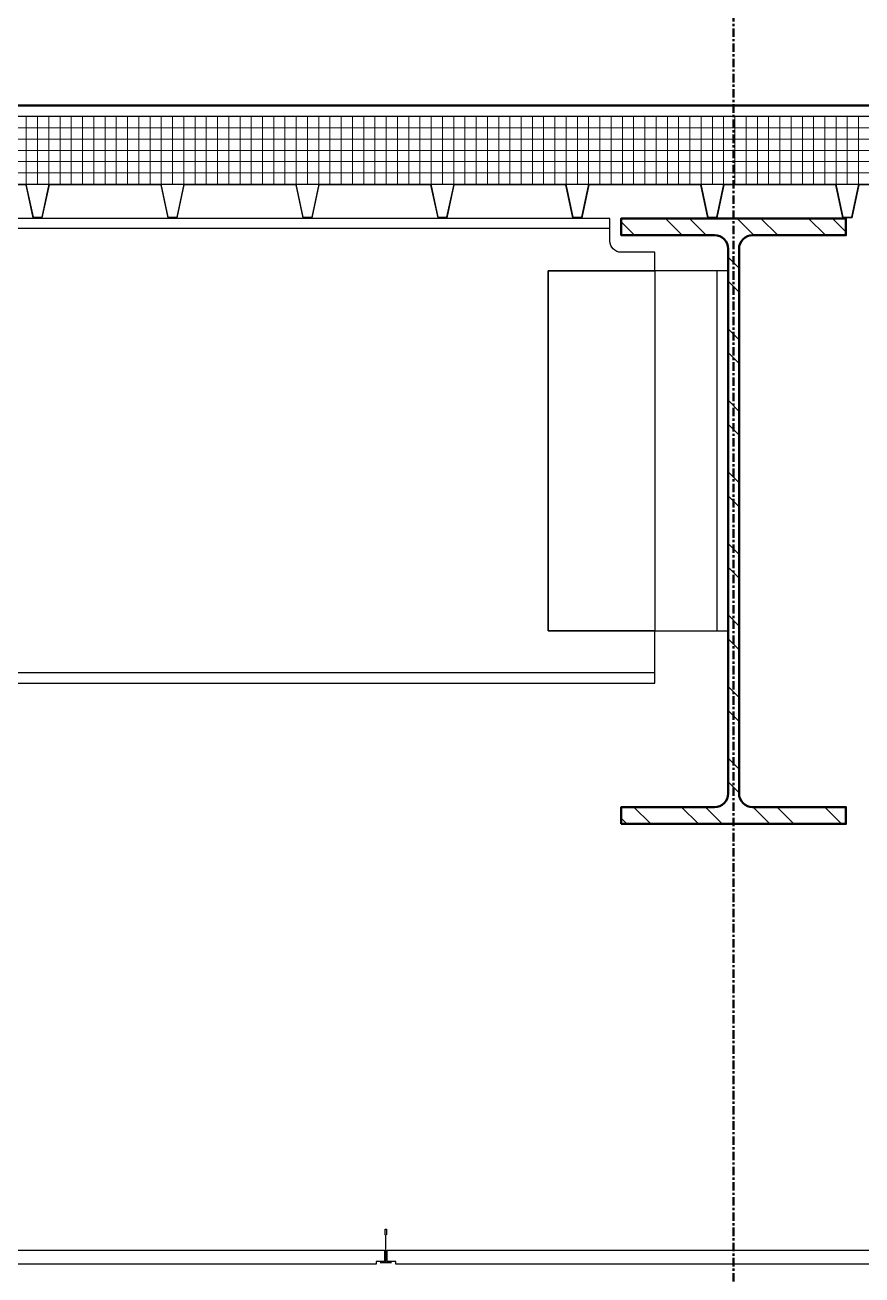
# Model space of a CAD drawing. Header units: inches. Extents: x 3850 to 5846, y -3 to 909.
# Drawn here: x 4728.8 to 4766, y 676.5 to 732.1 of the extents above; entities that cross this region are included whole.
import ezdxf

# ---------------------------------------------------------------- set-up
doc = ezdxf.new("R2010")
doc.units = ezdxf.units.IN
doc.header["$LTSCALE"] = 0.5
doc.header["$MEASUREMENT"] = 0
doc.linetypes.add('CENTER2', pattern=[1.125, 0.75, -0.125, 0.125, -0.125])
doc.layers.get('0').update_dxf_attribs({"lineweight": 18})
for name, color, linetype, lineweight in [('A-Detl-Medm', 31, 'Continuous', 25), ('A-Detl-Patt', 190, 'Continuous', 18), ('A-Detl-Thin', 150, 'Continuous', 18), ('A-Detl-Wide', 213, 'Continuous', 50)]:
    doc.layers.add(name, color=color, linetype=linetype, lineweight=lineweight)

# ---------------------------------------------------------------- blocks, each defined once
blk = doc.blocks.new('*U58')
at = {"layer": 'A-Detl-Patt'}
h = blk.add_hatch(dxfattribs=at)
h.set_pattern_fill('ANSI32', color=256, scale=6, style=0)
h.set_pattern_definition([(45, (0, -13.46), (-1.591, 1.591), []), (45, (1.0607, -13.46), (-1.591, 1.591), [])])
edge = h.paths.add_edge_path()
edge.add_line((4.995, -26.92), (4.995, -26.175))
edge.add_line((4.995, -26.175), (0.845, -26.175))
edge.add_arc((0.845, -25.575), 0.6, 180, 270, ccw=False)
edge.add_line((0.245, -25.575), (0.245, -1.345))
edge.add_arc((0.845, -1.345), 0.6, 90, 180, ccw=False)
edge.add_line((0.845, -0.745), (4.995, -0.745))
edge.add_line((4.995, -0.745), (4.995, 0))
edge.add_line((4.995, 0), (-4.995, 0))
edge.add_line((-4.995, 0), (-4.995, -0.745))
edge.add_line((-4.995, -0.745), (-0.845, -0.745))
edge.add_arc((-0.845, -1.345), 0.6, 0, 90, ccw=False)
edge.add_line((-0.245, -1.345), (-0.245, -25.575))
edge.add_arc((-0.845, -25.575), 0.6, -90, 0, ccw=False)
edge.add_line((-0.845, -26.175), (-4.995, -26.175))
edge.add_line((-4.995, -26.175), (-4.995, -26.92))
edge.add_line((-4.995, -26.92), (4.995, -26.92))
at = {"color": 0, "linetype": 'ByBlock'}
blk.add_lwpolyline([(4.995, -26.92), (4.995, -26.175), (0.845, -26.175, -0.414214), (0.245, -25.575), (0.245, -1.345, -0.414214), (0.845, -0.745), (4.995, -0.745), (4.995, 0), (-4.995, 0), (-4.995, -0.745), (-0.845, -0.745, -0.414214), (-0.245, -1.345), (-0.245, -25.575, -0.414214), (-0.845, -26.175), (-4.995, -26.175), (-4.995, -26.92)], format="xyb", close=True, dxfattribs=at)

msp = doc.modelspace()

# ---------------------------------------------------------------- hatches: boundary and pattern name
at = {"layer": 'A-Detl-Patt'}
h = msp.add_hatch(dxfattribs=at)
h.set_pattern_fill('ANSI37', color=256, scale=4, angle=225, style=0)
h.set_pattern_definition([(270, (4793.8774, 728.0299), (0.5, -1e-16), []), (360, (4793.8774, 728.0299), (1e-16, 0.5), [])])
h.paths.add_polyline_path([(4793.87742, 728.02988), (4657.3194, 728.02988), (4657.3194, 725.02988), (4793.87742, 725.02988)])

# ---------------------------------------------------------------- linework, layer by layer
at = {"layer": 'A-Detl-Medm'}
for p, q in [((4754.82474, 723.04995), (4657.3194, 723.04995)), ((4756.82474, 721.16995), (4756.82474, 705.16995)), ((4759.57474, 721.16995), (4759.57474, 705.16995)), ((4756.82474, 703.28995), (4657.3194, 703.28995)), ((4745.11397, 677.06248), (4744.61397, 677.06248))]:
    msp.add_line(p, q, dxfattribs=at)
for points in [[(4793.87742, 728.02988), (4657.3194, 728.02988), (4657.3194, 725.02988), (4793.87742, 725.02988)], [(4752.07474, 721.16995), (4752.07474, 705.16995), (4760.07474, 705.16995), (4760.07474, 721.16995)], [(4720.92647, 677.62498), (4744.80147, 677.62498), (4744.80147, 677.12798), (4744.42647, 677.12798), (4744.42647, 676.99998), (4721.30147, 676.99998), (4721.30147, 677.12798), (4720.92647, 677.12798)], [(4744.92647, 677.62498), (4768.80147, 677.62498), (4768.80147, 677.12798), (4768.42647, 677.12798), (4768.42647, 676.99998), (4745.30147, 676.99998), (4745.30147, 677.12798), (4744.92647, 677.12798)]]:
    msp.add_lwpolyline(points, close=True, dxfattribs=at)
msp.add_lwpolyline([(4754.82474, 702.83995), (4756.82474, 702.83995), (4756.82474, 705.16995), (4752.07474, 705.16995), (4752.07474, 721.16995), (4756.82474, 721.16995), (4756.82474, 721.99995), (4755.32474, 721.99995, -0.41421356), (4754.82474, 722.49995), (4754.82474, 723.49995), (4657.3194, 723.49995), (4657.3194, 702.83995), (4754.82474, 702.83995)], format="xyb", close=True, dxfattribs=at)
msp.add_lwpolyline([(4744.86397, 677.06248), (4744.86397, 678.28123), (4744.83272, 678.31248), (4744.83272, 678.56248), (4744.89522, 678.56248), (4744.89522, 678.31248)], dxfattribs=at)
at = {"layer": 'A-Detl-Thin'}
for points in [[(4723.87785, 725.02988), (4728.87785, 725.02988), (4729.19035, 723.55978), (4729.56535, 723.55978), (4729.87785, 725.02988), (4734.87785, 725.02988), (4735.19035, 723.55978), (4735.56535, 723.55978), (4735.87785, 725.02988), (4740.87785, 725.02988), (4741.19035, 723.55978), (4741.56535, 723.55978), (4741.87785, 725.02988), (4746.87785, 725.02988), (4747.19035, 723.55978), (4747.56535, 723.55978), (4747.87785, 725.02988), (4752.87785, 725.02988), (4753.19035, 723.55978), (4753.56535, 723.55978), (4753.87785, 725.02988), (4758.87785, 725.02988), (4759.19035, 723.55978), (4759.56535, 723.55978), (4759.87785, 725.02988), (4764.87785, 725.02988), (4765.19035, 723.55978), (4765.56535, 723.55978), (4765.87785, 725.02988), (4770.87785, 725.02988)], [(4770.85364, 724.99998), (4765.90207, 724.99998), (4765.58957, 723.52988), (4765.16614, 723.52988), (4764.85364, 724.99998), (4759.90207, 724.99998), (4759.58957, 723.52988), (4759.16614, 723.52988), (4758.85364, 724.99998), (4753.90207, 724.99998), (4753.58957, 723.52988), (4753.16614, 723.52988), (4752.85364, 724.99998), (4747.90207, 724.99998), (4747.58957, 723.52988), (4747.16614, 723.52988), (4746.85364, 724.99998), (4741.90207, 724.99998), (4741.58957, 723.52988), (4741.16614, 723.52988), (4740.85364, 724.99998), (4735.90207, 724.99998), (4735.58957, 723.52988), (4735.16614, 723.52988), (4734.85364, 724.99998), (4729.90207, 724.99998), (4729.58957, 723.52988), (4729.16614, 723.52988), (4728.85364, 724.99998), (4723.90207, 724.99998)]]:
    msp.add_lwpolyline(points, dxfattribs=at)
at = {"layer": 'A-Detl-Wide', "linetype": 'CENTER2'}
msp.add_line((4760.31974, 41.05427), (4760.31974, 822.41196), dxfattribs=at)
at = {"layer": 'A-Detl-Wide'}
msp.add_lwpolyline([(4793.8199, 734.99991), (4793.8199, 732.23699), (4790.1128, 728.52988), (4657.3194, 728.52988)], dxfattribs=at)

# ---------------------------------------------------------------- block references
at = {"layer": 'A-Detl-Wide', "xscale": -1}
msp.add_blockref('*U58', (4760.31974, 723.49995), dxfattribs=at)

doc.saveas('drawing.dxf')
